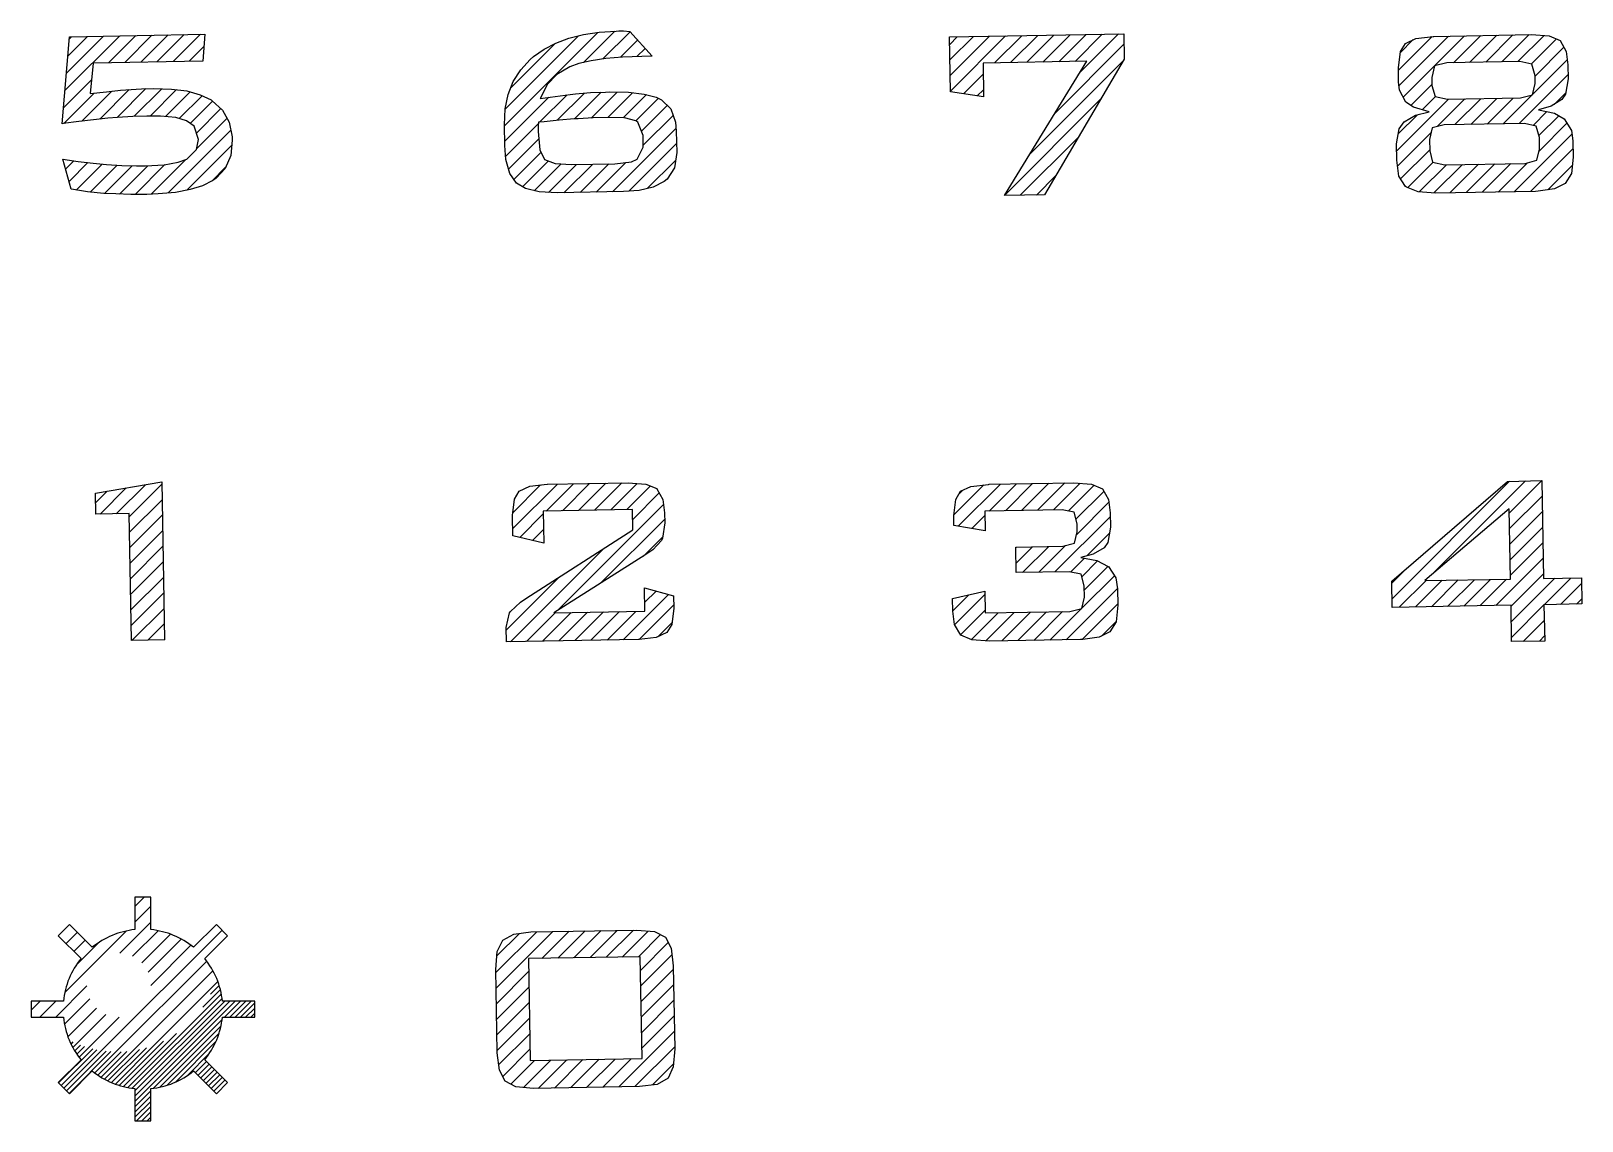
# Model space of a CAD drawing. Header units: inches. Extents: x 0 to 6.93, y 0 to 4.87.
import ezdxf

# ---------------------------------------------------------------- set-up
doc = ezdxf.new("R2010")
doc.units = ezdxf.units.IN
doc.header["$MEASUREMENT"] = 0
pattern_1 = [(45, (0, 0), (-0.03535534, 0.03535534), [])]

msp = doc.modelspace()

# ---------------------------------------------------------------- hatches: boundary and pattern name
at = {"true_color": 0x7f3f3f}
h = msp.add_hatch(dxfattribs=at)
h.set_pattern_fill('_USER', color=17, scale=0.05, angle=45, pattern_type=0)
h.set_pattern_definition(pattern_1)
h.paths.add_polyline_path([(0.886, 4.4654), (0.8562, 4.5194), (0.8095, 4.5612), (0.8055, 4.5644), (0.7564, 4.5878), (0.6968, 4.6047), (0.6276, 4.6135), (0.5479, 4.616), (0.4932, 4.6144), (0.4239, 4.6095), (0.4006, 4.6079), (0.337, 4.6015), (0.2645, 4.5934), (0.2782, 4.7295), (0.7677, 4.7383), (0.7773, 4.8583), (0.172, 4.847), (0.139, 4.4582), (0.1438, 4.459), (0.213, 4.4678), (0.279, 4.4759), (0.3426, 4.4831), (0.3869, 4.4864), (0.4545, 4.4912), (0.5181, 4.4928), (0.5785, 4.4928), (0.6469, 4.4856), (0.6952, 4.4711), (0.729, 4.4469), (0.7491, 4.3882), (0.7403, 4.3431), (0.6968, 4.2996), (0.6582, 4.2859), (0.5946, 4.2746), (0.5117, 4.2698), (0.4714, 4.2698), (0.4054, 4.2722), (0.337, 4.2763), (0.2774, 4.2819), (0.2106, 4.2899), (0.1422, 4.3004), (0.1792, 4.166), (0.1905, 4.1636), (0.2525, 4.1539), (0.3257, 4.1467), (0.3797, 4.1442), (0.4465, 4.1426), (0.5181, 4.1426), (0.568, 4.145), (0.6453, 4.1515), (0.7113, 4.1644), (0.7669, 4.1813), (0.8119, 4.2038), (0.8272, 4.2143), (0.8683, 4.2585), (0.8924, 4.3157), (0.8997, 4.3841), (0.8989, 4.4002)])
at = {"true_color": 0x2776bb}
h = msp.add_hatch(dxfattribs=at)
h.set_pattern_fill('_USER', color=152, scale=0.05, angle=45, pattern_type=0)
h.set_pattern_definition(pattern_1)
h.paths.add_polyline_path([(2.818, 4.5652), (2.7938, 4.5773), (2.7407, 4.591), (2.6707, 4.5991), (2.5845, 4.6007), (2.5668, 4.5999), (2.5008, 4.5974), (2.4332, 4.5918), (2.409, 4.5894), (2.343, 4.5805), (2.2754, 4.5709), (2.2778, 4.5757), (2.3068, 4.6337), (2.3503, 4.6788), (2.4074, 4.7126), (2.4485, 4.7271), (2.5032, 4.7399), (2.5684, 4.7496), (2.6441, 4.756), (2.7302, 4.7593), (2.7753, 4.7601), (2.6763, 4.8703), (2.6473, 4.8728), (2.6264, 4.8728), (2.6151, 4.872), (2.5386, 4.8671), (2.4686, 4.8567), (2.4042, 4.8406), (2.3454, 4.8188), (2.2931, 4.7915), (2.2464, 4.7593), (2.2311, 4.7456), (2.1885, 4.6989), (2.1555, 4.6466), (2.1329, 4.5886), (2.1192, 4.5242), (2.116, 4.4534), (2.1176, 4.3616), (2.1225, 4.2988), (2.1402, 4.2352), (2.1691, 4.1925), (2.2094, 4.1684), (2.2714, 4.1531), (2.3519, 4.1491), (2.6481, 4.1547), (2.7173, 4.1595), (2.7809, 4.1748), (2.8292, 4.1998), (2.8429, 4.2111), (2.8751, 4.2618), (2.8856, 4.3294), (2.884, 4.4244), (2.88, 4.4646), (2.859, 4.525)])
h.paths.add_polyline_path([(2.2682, 4.4646), (2.2931, 4.467), (2.3599, 4.4743), (2.4267, 4.4799), (2.4453, 4.4807), (2.5129, 4.4839), (2.5789, 4.4864), (2.6529, 4.4839), (2.7029, 4.4711), (2.7125, 4.4646), (2.7351, 4.4051), (2.7359, 4.3664), (2.7351, 4.3535), (2.7093, 4.2996), (2.6843, 4.2883), (2.6095, 4.2795), (2.4139, 4.2763), (2.343, 4.2803), (2.2955, 4.2988), (2.2746, 4.3423), (2.2666, 4.4236), (2.2666, 4.4469)], flags=16)
h = msp.add_hatch()
h.set_pattern_fill('_USER', color=139, scale=0.05, angle=45, pattern_type=0)
h.set_pattern_definition(pattern_1)
h.paths.add_polyline_path([(4.8836, 4.8599), (4.1052, 4.8462), (4.1092, 4.6015), (4.2573, 4.5781), (4.2549, 4.7295), (4.7186, 4.7375), (4.3507, 4.137), (4.5294, 4.1402), (4.8852, 4.7472)])
h = msp.add_hatch()
h.set_pattern_fill('_USER', color=9, scale=0.05, angle=45, pattern_type=0)
h.set_pattern_definition(pattern_1)
h.paths.add_polyline_path([(6.8703, 4.6586), (6.8687, 4.7222), (6.8614, 4.7818), (6.8342, 4.8305), (6.7842, 4.851), (6.7061, 4.8567), (6.2661, 4.8486), (6.1893, 4.8398), (6.1426, 4.8172), (6.12, 4.7818), (6.1112, 4.7085), (6.112, 4.6449), (6.116, 4.6079), (6.1442, 4.5548), (6.178, 4.5322), (6.2488, 4.5113), (6.1877, 4.4968), (6.1369, 4.467), (6.1144, 4.4356), (6.1023, 4.3688), (6.1039, 4.2956), (6.1136, 4.2239), (6.1426, 4.178), (6.1474, 4.1748), (6.1989, 4.1539), (6.2762, 4.1483), (6.7238, 4.1555), (6.7359, 4.1563), (6.8091, 4.1668), (6.8566, 4.1909), (6.884, 4.2352), (6.892, 4.3093), (6.8904, 4.3825), (6.884, 4.4284), (6.8526, 4.4799), (6.8091, 4.5049), (6.7375, 4.5202), (6.7938, 4.5363), (6.8421, 4.5661), (6.8582, 4.591)])
h.paths.add_polyline_path([(6.2601, 4.6651), (6.273, 4.7166), (6.3269, 4.7303), (6.6538, 4.7359), (6.7077, 4.7246), (6.7222, 4.6731), (6.7222, 4.6377), (6.7101, 4.587), (6.657, 4.5733), (6.3301, 4.5677), (6.2754, 4.5797), (6.2601, 4.6296)], flags=16)
h.paths.add_polyline_path([(6.2625, 4.4397), (6.3149, 4.4534), (6.6739, 4.459), (6.727, 4.4477), (6.7415, 4.3962), (6.7423, 4.3447), (6.7302, 4.2948), (6.6771, 4.2811), (6.3181, 4.2746), (6.2641, 4.2867), (6.2513, 4.3366), (6.2496, 4.3873)], flags=16)
h = msp.add_hatch()
h.set_pattern_fill('_USER', color=5, scale=0.05, angle=45, pattern_type=0)
h.set_pattern_definition(pattern_1)
h.paths.add_polyline_path([(0.5841, 2.8571), (0.2879, 2.8063), (0.2895, 2.713), (0.4392, 2.7154), (0.4489, 2.1479), (0.597, 2.1503)])
h = msp.add_hatch()
h.set_pattern_fill('_USER', color=3, scale=0.05, angle=45, pattern_type=0)
h.set_pattern_definition(pattern_1)
h.paths.add_polyline_path([(2.818, 2.5946), (2.8228, 2.6051), (2.8325, 2.6735), (2.8317, 2.7186), (2.8244, 2.7782), (2.7961, 2.8273), (2.7471, 2.8474), (2.6682, 2.853), (2.3056, 2.8465), (2.2287, 2.8377), (2.182, 2.8152), (2.1603, 2.7798), (2.1514, 2.7065), (2.153, 2.6156), (2.2923, 2.5826), (2.2891, 2.7266), (2.6884, 2.7339), (2.69, 2.6421), (2.211, 2.3354), (2.1877, 2.3193), (2.1426, 2.2783), (2.1378, 2.271), (2.1241, 2.2058), (2.1249, 2.1422), (2.7149, 2.1527), (2.7182, 2.1527), (2.7946, 2.1615), (2.8421, 2.1841), (2.8639, 2.2195), (2.8727, 2.2928), (2.8719, 2.3483), (2.7415, 2.3829), (2.7439, 2.2791), (2.3366, 2.2718), (2.7439, 2.5294), (2.7785, 2.5536)])
h = msp.add_hatch()
h.set_pattern_fill('_USER', color=1, scale=0.05, angle=45, pattern_type=0)
h.set_pattern_definition(pattern_1)
h.paths.add_polyline_path([(4.7885, 2.8258), (4.7387, 2.8474), (4.6606, 2.853), (4.2814, 2.8466), (4.279, 2.8458), (4.2009, 2.8369), (4.1543, 2.8152), (4.1325, 2.779), (4.1237, 2.7065), (4.1245, 2.6623), (4.2637, 2.6389), (4.2621, 2.7266), (4.6083, 2.7323), (4.6614, 2.721), (4.6759, 2.6695), (4.6759, 2.6341), (4.6638, 2.5826), (4.6107, 2.5697), (4.4006, 2.5657), (4.4022, 2.4513), (4.6389, 2.4554), (4.6928, 2.4441), (4.7073, 2.3926), (4.7089, 2.3419), (4.696, 2.2911), (4.6421, 2.2775), (4.2637, 2.271), (4.2621, 2.3692), (4.1188, 2.3362), (4.1196, 2.2799), (4.1277, 2.2195), (4.1554, 2.1714), (4.2042, 2.1511), (4.2831, 2.1454), (4.6896, 2.1519), (4.7008, 2.1527), (4.7741, 2.1624), (4.8216, 2.1873), (4.849, 2.2316), (4.857, 2.3056), (4.8554, 2.3789), (4.8482, 2.428), (4.8156, 2.478), (4.7636, 2.5061), (4.6912, 2.519), (4.7467, 2.5335), (4.7958, 2.5624), (4.8119, 2.5866), (4.824, 2.655), (4.8224, 2.7186), (4.8152, 2.7782)])
at = {"true_color": 0x7f3f3f}
h = msp.add_hatch(dxfattribs=at)
h.set_pattern_fill('_USER', color=17, scale=0.05, angle=45, pattern_type=0)
h.set_pattern_definition(pattern_1)
h.paths.add_polyline_path([(6.9299, 2.428), (6.76, 2.4256), (6.752, 2.8627), (6.5982, 2.8595), (6.0814, 2.4135), (6.083, 2.296), (6.6143, 2.3056), (6.6167, 2.143), (6.7648, 2.1454), (6.7616, 2.3081), (6.9315, 2.3113)])
h.paths.add_polyline_path([(6.2287, 2.4159), (6.6063, 2.7363), (6.6119, 2.4229)], flags=16)
at = {"true_color": 0xc7c8ca}
h = msp.add_hatch(dxfattribs=at)
h.set_pattern_fill('_USER', color=9, scale=0.05, angle=45, pattern_type=0)
h.set_pattern_definition(pattern_1)
h.paths.add_polyline_path([(0.8788, 0.8283), (0.8283, 0.8788), (0.726, 0.7765, 0.147318), (0.5357, 0.8554), (0.5357, 1), (0.4643, 1), (0.4643, 0.8554, 0.147318), (0.274, 0.7765), (0.1717, 0.8788), (0.1212, 0.8283), (0.2235, 0.726, 0.147318), (0.1446, 0.5357), (0, 0.5357), (0, 0.4643), (0.1446, 0.4643, 0.073264), (0.17, 0.3633, 0.472098), (0.83, 0.6367, 0.073264), (0.7765, 0.726)])
h.paths.add_polyline_path([(0.5357, 0.6071, -1), (0.25, 0.6071, -1)], flags=16)
at = {"true_color": 0xf8991e}
h = msp.add_hatch(dxfattribs=at)
h.set_pattern_fill('_USER', color=30, scale=0.05, angle=45, pattern_type=0)
h.set_pattern_definition(pattern_1)
h.paths.add_polyline_path([(2.861, 0.7728), (2.8357, 0.8215), (2.787, 0.8468), (2.7078, 0.8537), (2.2343, 0.8459), (2.1577, 0.8355), (2.1083, 0.8081), (2.0837, 0.7571), (2.0776, 0.677), (2.0837, 0.308), (2.0837, 0.3054), (2.0941, 0.227), (2.1194, 0.1783), (2.1672, 0.153), (2.2464, 0.1452), (2.72, 0.1539), (2.7983, 0.1635), (2.8468, 0.1908), (2.8705, 0.2418), (2.8775, 0.3219), (2.8705, 0.691), (2.8705, 0.6936)])
h.paths.add_polyline_path([(2.7226, 0.7345), (2.7313, 0.2792), (2.2308, 0.2705), (2.2229, 0.7258)], flags=16)
at = {"true_color": 0xc7c8ca}
h = msp.add_hatch(dxfattribs=at)
h.set_pattern_fill('_USER', color=9, scale=0.016667, angle=45, pattern_type=0)
h.set_pattern_definition([(45, (-0.055556, -0.055556), (-0.01178511, 0.01178511), [])])
h.paths.add_polyline_path([(0.8554, 0.4643), (1, 0.4643), (1, 0.5357), (0.8554, 0.5357, 0.073264), (0.83, 0.6367, -0.472098), (0.17, 0.3633, 0.073264), (0.2235, 0.274), (0.1212, 0.1717), (0.1717, 0.1212), (0.274, 0.2235, 0.147318), (0.4643, 0.1446), (0.4643, 0), (0.5357, 0), (0.5357, 0.1446, 0.147318), (0.726, 0.2235), (0.8283, 0.1212), (0.8788, 0.1717), (0.7765, 0.274, 0.147318)])

# ---------------------------------------------------------------- linework, layer by layer
at = {"color": 17, "true_color": 0x7f3f3f}
for points in [[(0.8989, 4.4002), (0.8997, 4.3841), (0.8924, 4.3157), (0.8683, 4.2585), (0.8272, 4.2143), (0.8119, 4.2038), (0.7669, 4.1813), (0.7113, 4.1644), (0.6453, 4.1515), (0.568, 4.145), (0.5181, 4.1426), (0.4465, 4.1426), (0.3797, 4.1442), (0.3257, 4.1467), (0.2525, 4.1539), (0.1905, 4.1636), (0.1792, 4.166), (0.1422, 4.3004), (0.2106, 4.2899), (0.2774, 4.2819), (0.337, 4.2763), (0.4054, 4.2722), (0.4714, 4.2698), (0.5117, 4.2698), (0.5946, 4.2746), (0.6582, 4.2859), (0.6968, 4.2996), (0.7403, 4.3431), (0.7491, 4.3882), (0.729, 4.4469), (0.6952, 4.4711), (0.6469, 4.4856), (0.5785, 4.4928), (0.5181, 4.4928), (0.4545, 4.4912), (0.3869, 4.4864), (0.3426, 4.4831), (0.279, 4.4759), (0.213, 4.4678), (0.1438, 4.459), (0.139, 4.4582), (0.172, 4.847), (0.7773, 4.8583), (0.7677, 4.7383), (0.2782, 4.7295), (0.2645, 4.5934), (0.337, 4.6015), (0.4006, 4.6079), (0.4239, 4.6095), (0.4932, 4.6144), (0.5479, 4.616), (0.6276, 4.6135), (0.6968, 4.6047), (0.7564, 4.5878), (0.8055, 4.5644), (0.8095, 4.5612), (0.8562, 4.5194), (0.886, 4.4654)], [(6.0814, 2.4135), (6.5982, 2.8595), (6.752, 2.8627), (6.76, 2.4256), (6.9299, 2.428), (6.9315, 2.3113), (6.7616, 2.3081), (6.7648, 2.1454), (6.6167, 2.143), (6.6143, 2.3056), (6.083, 2.296)], [(6.6063, 2.7363), (6.2287, 2.4159), (6.6119, 2.4229)]]:
    msp.add_lwpolyline(points, close=True, dxfattribs=at)
at = {"color": 152, "true_color": 0x2776bb}
for points in [[(2.1192, 4.5242), (2.1329, 4.5886), (2.1555, 4.6466), (2.1885, 4.6989), (2.2311, 4.7456), (2.2464, 4.7593), (2.2931, 4.7915), (2.3454, 4.8188), (2.4042, 4.8406), (2.4686, 4.8567), (2.5386, 4.8671), (2.6151, 4.872), (2.6264, 4.8728), (2.6473, 4.8728), (2.6763, 4.8703), (2.7753, 4.7601), (2.7302, 4.7593), (2.6441, 4.756), (2.5684, 4.7496), (2.5032, 4.7399), (2.4485, 4.7271), (2.4074, 4.7126), (2.3503, 4.6788), (2.3068, 4.6337), (2.2778, 4.5757), (2.2754, 4.5709), (2.343, 4.5805), (2.409, 4.5894), (2.4332, 4.5918), (2.5008, 4.5974), (2.5668, 4.5999), (2.5845, 4.6007), (2.6707, 4.5991), (2.7407, 4.591), (2.7938, 4.5773), (2.818, 4.5652), (2.859, 4.525), (2.88, 4.4646), (2.884, 4.4244), (2.8856, 4.3294), (2.8751, 4.2618), (2.8429, 4.2111), (2.8292, 4.1998), (2.7809, 4.1748), (2.7173, 4.1595), (2.6481, 4.1547), (2.3519, 4.1491), (2.2714, 4.1531), (2.2094, 4.1684), (2.1691, 4.1925), (2.1402, 4.2352), (2.1225, 4.2988), (2.1176, 4.3616), (2.116, 4.4534)], [(2.7359, 4.3664), (2.7351, 4.4051), (2.7125, 4.4646), (2.7029, 4.4711), (2.6529, 4.4839), (2.5789, 4.4864), (2.5129, 4.4839), (2.4453, 4.4807), (2.4267, 4.4799), (2.3599, 4.4743), (2.2931, 4.467), (2.2682, 4.4646), (2.2666, 4.4469), (2.2666, 4.4236), (2.2746, 4.3423), (2.2955, 4.2988), (2.343, 4.2803), (2.4139, 4.2763), (2.6095, 4.2795), (2.6843, 4.2883), (2.7093, 4.2996), (2.7351, 4.3535)]]:
    msp.add_lwpolyline(points, close=True, dxfattribs=at)
at = {"color": 139}
msp.add_lwpolyline([(4.1052, 4.8462), (4.8836, 4.8599), (4.8852, 4.7472), (4.5294, 4.1402), (4.3507, 4.137), (4.7186, 4.7375), (4.2549, 4.7295), (4.2573, 4.5781), (4.1092, 4.6015)], close=True, dxfattribs=at)
at = {"color": 9}
for points in [[(6.1023, 4.3688), (6.1144, 4.4356), (6.1369, 4.467), (6.1877, 4.4968), (6.2488, 4.5113), (6.178, 4.5322), (6.1442, 4.5548), (6.116, 4.6079), (6.112, 4.6449), (6.1112, 4.7085), (6.12, 4.7818), (6.1426, 4.8172), (6.1893, 4.8398), (6.2666, 4.8486), (6.269, 4.8486), (6.7061, 4.8567), (6.7842, 4.851), (6.8342, 4.8305), (6.8614, 4.7818), (6.8687, 4.7222), (6.8703, 4.6586), (6.8582, 4.591), (6.8421, 4.5661), (6.7938, 4.5363), (6.7375, 4.5202), (6.8091, 4.5049), (6.8526, 4.4799), (6.884, 4.4284), (6.8904, 4.3825), (6.892, 4.3093), (6.884, 4.2352), (6.8566, 4.1909), (6.8091, 4.1668), (6.7359, 4.1563), (6.7238, 4.1555), (6.2762, 4.1483), (6.1989, 4.1539), (6.1474, 4.1748), (6.1426, 4.178), (6.1136, 4.2239), (6.1039, 4.2956)], [(6.7222, 4.6377), (6.7222, 4.6731), (6.7077, 4.7246), (6.6538, 4.7359), (6.3269, 4.7303), (6.273, 4.7166), (6.2601, 4.6651), (6.2601, 4.6296), (6.2754, 4.5797), (6.3301, 4.5677), (6.657, 4.5733), (6.7101, 4.587)], [(6.7415, 4.3962), (6.727, 4.4477), (6.6739, 4.459), (6.3149, 4.4534), (6.2625, 4.4397), (6.2496, 4.3873), (6.2513, 4.3366), (6.2641, 4.2867), (6.3181, 4.2746), (6.6771, 4.2811), (6.7302, 4.2948), (6.7423, 4.3447)]]:
    msp.add_lwpolyline(points, close=True, dxfattribs=at)
at = {"color": 5}
msp.add_lwpolyline([(0.5841, 2.8571), (0.597, 2.1503), (0.4489, 2.1479), (0.4392, 2.7154), (0.2895, 2.713), (0.2879, 2.8063)], close=True, dxfattribs=at)
at = {"color": 3}
msp.add_lwpolyline([(2.2287, 2.8377), (2.306, 2.8466), (2.3084, 2.8466), (2.6682, 2.853), (2.7471, 2.8474), (2.7962, 2.8273), (2.797, 2.8257), (2.8244, 2.7782), (2.8317, 2.7186), (2.8325, 2.6735), (2.8228, 2.6051), (2.818, 2.5946), (2.7785, 2.5536), (2.7439, 2.5294), (2.3366, 2.2718), (2.7439, 2.2791), (2.7415, 2.3829), (2.8719, 2.3483), (2.8727, 2.2928), (2.8639, 2.2195), (2.8421, 2.1841), (2.7946, 2.1615), (2.7182, 2.1527), (2.7149, 2.1527), (2.1249, 2.1422), (2.1241, 2.2058), (2.1378, 2.271), (2.1426, 2.2783), (2.1877, 2.3193), (2.211, 2.3354), (2.69, 2.6421), (2.6884, 2.7339), (2.2891, 2.7266), (2.2923, 2.5826), (2.153, 2.6156), (2.1514, 2.7065), (2.1603, 2.7798), (2.182, 2.8152)], close=True, dxfattribs=at)
at = {"color": 1}
msp.add_lwpolyline([(4.1543, 2.8152), (4.2009, 2.8369), (4.279, 2.8458), (4.2814, 2.8466), (4.6606, 2.853), (4.7387, 2.8474), (4.7885, 2.8258), (4.8152, 2.7782), (4.8224, 2.7186), (4.824, 2.655), (4.8119, 2.5866), (4.7958, 2.5624), (4.7467, 2.5335), (4.6912, 2.519), (4.7636, 2.5061), (4.8143, 2.4787), (4.8152, 2.4787), (4.8482, 2.428), (4.8554, 2.3789), (4.857, 2.3056), (4.849, 2.2316), (4.8216, 2.1873), (4.7741, 2.1624), (4.7008, 2.1527), (4.6896, 2.1519), (4.2831, 2.1454), (4.2042, 2.1511), (4.1554, 2.1714), (4.1277, 2.2195), (4.1196, 2.2799), (4.1188, 2.3362), (4.2621, 2.3692), (4.2637, 2.271), (4.6421, 2.2775), (4.696, 2.2911), (4.7089, 2.3419), (4.7073, 2.3926), (4.6928, 2.4441), (4.6389, 2.4554), (4.4022, 2.4513), (4.4006, 2.5657), (4.6107, 2.5697), (4.6638, 2.5826), (4.6759, 2.6341), (4.6759, 2.6695), (4.6614, 2.721), (4.6083, 2.7323), (4.2621, 2.7266), (4.2637, 2.6389), (4.1245, 2.6623), (4.1237, 2.7065), (4.1325, 2.779)], close=True, dxfattribs=at)
at = {"color": 9, "true_color": 0xc7c8ca}
msp.add_lwpolyline([(0.7765, 0.726), (0.8788, 0.8283), (0.8283, 0.8788), (0.726, 0.7765, 0.147318), (0.5357, 0.8554), (0.5357, 1), (0.4643, 1), (0.4643, 0.8554, 0.147318), (0.274, 0.7765), (0.1717, 0.8788), (0.1212, 0.8283), (0.2235, 0.726, 0.147318), (0.1446, 0.5357), (0, 0.5357), (0, 0.4643), (0.1446, 0.4643, 0.147318), (0.2235, 0.274), (0.1212, 0.1717), (0.1717, 0.1212), (0.274, 0.2235, 0.147318), (0.4643, 0.1446), (0.4643, 0), (0.5357, 0), (0.5357, 0.1446, 0.147318), (0.726, 0.2235), (0.8283, 0.1212), (0.8788, 0.1717), (0.7765, 0.274, 0.147318), (0.8554, 0.4643), (1, 0.4643), (1, 0.5357), (0.8554, 0.5357, 0.147318)], format="xyb", close=True, dxfattribs=at)
at = {"color": 30, "true_color": 0xf8991e}
for points in [[(2.7078, 0.8537), (2.787, 0.8468), (2.8357, 0.8215), (2.861, 0.7728), (2.8705, 0.6936), (2.8705, 0.691), (2.8775, 0.3219), (2.8705, 0.2418), (2.8468, 0.1908), (2.7983, 0.1635), (2.72, 0.1539), (2.2464, 0.1452), (2.1672, 0.153), (2.1194, 0.1783), (2.0941, 0.227), (2.0837, 0.3054), (2.0837, 0.308), (2.0776, 0.677), (2.0837, 0.7571), (2.1083, 0.8081), (2.1577, 0.8355), (2.2343, 0.8459)], [(2.7226, 0.7345), (2.2229, 0.7258), (2.2308, 0.2705), (2.7313, 0.2792)]]:
    msp.add_lwpolyline(points, close=True, dxfattribs=at)

doc.saveas('drawing.dxf')
